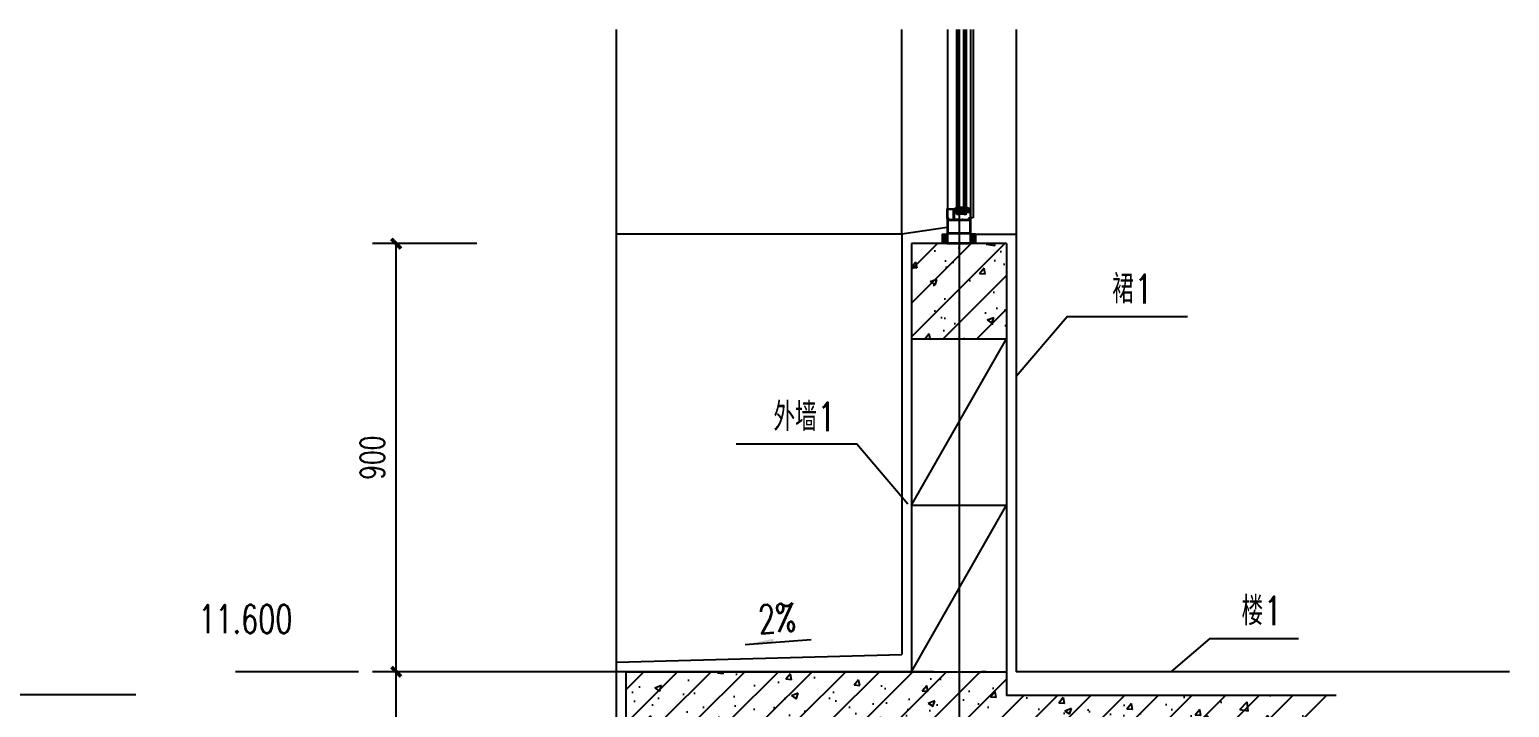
# Model space of a CAD drawing. Extents: x 447078 to 1776277, y 243534 to 519428.
# Drawn here: x 522942 to 526053, y 307027 to 308452 of the extents above; entities that cross this region are included whole.
import ezdxf

# ---------------------------------------------------------------- set-up
doc = ezdxf.new("R2010")
doc.units = 0
doc.header["$LTSCALE"] = 1000
doc.header["$MEASUREMENT"] = 0
doc.linetypes.add('DOTE', pattern=[2.42, 2, -0.2, 0.02, -0.2])
doc.layers.get('Defpoints').update_dxf_attribs({"color": 2, "lineweight": 15})
for name, color, linetype in [('A-ELEV-OVER', 32, 'Continuous'), ('A-SURF', 6, 'Continuous'), ('A-WALL', 140, 'Continuous'), ('A-WALL-HATH', 8, 'Continuous'), ('DIM_SYMB', 3, 'Continuous'), ('DOTE', 10, 'DOTE'), ('PUB_DIM', 3, 'Continuous'), ('PUB_TEXT', 7, 'Continuous'), ('节点大样$0$ANNO-TEXT', 33, 'Continuous'), ('节点大样$0$ELEV-THIN', 252, 'Continuous')]:
    doc.layers.add(name, color=color, linetype=linetype)
doc.styles.add('_TCH_DIM', font='SIMPLEX', dxfattribs={"bigfont": 'GBCBIG'})
doc.styles.add('_TCH_DIM_T3', font='SIMPLEX', dxfattribs={"width": 0.705882, "bigfont": 'GBCBIG'})
doc.styles.add('节点大样$0$CCDI-TOG-02', font='simplex.shx', dxfattribs={"width": 0.8, "bigfont": 'zjdz.shx'})
doc.dimstyles.new('_TCH_ARCH&&20', dxfattribs={"dimtxt": 51, "dimasz": 20, "dimexe": 50, "dimexo": 60, "dimgap": 24.5, "dimtad": 1, "dimdec": 0, "dimzin": 0, "dimdsep": 46, "dimtxsty": '_TCH_DIM_T3', "dimblk": 'ARCHTICK', "dimcen": 0.09, "dimclrt": 7, "dimazin": 2, "dimtfac": 1, "dimtdec": 0, "dimtix": 1, "dimtmove": 2, "dimatfit": 3, "dimfxl": 1, "dimtolj": 1, "dimtzin": 0, "dimarcsym": 0})
pattern_1 = [(45, (-310026.59, 188575.845), (-35.355339, 35.355339), []), (50, (-310026.59, 188575.85), (143.452037, -12.550427), [15, -165]), (355, (-310026.59, 188575.85), (-27.750267, 150.438427), [12, -132]), (100.4514, (-310014.64, 188574.8), (115.701876, 137.887908), [12.748038, -140.228422]), (46.1842, (-310026.6, 188615.85), (213.44821, -33.103803), [22.5, -247.5]), (96.6356, (-310008.8, 188613.09), (186.93254, 194.823574), [19.12206, -210.3426]), (351.1842, (-310026.6, 188615.85), (186.93239, 194.82372), [18, -198]), (21, (-310006.59, 188605.85), (119.38141, -80.523778), [15, -165]), (326, (-310006.59, 188605.85), (48.663066, 145.03001), [12, -132]), (71.4514, (-309996.64, 188599.13), (168.044526, 64.5061), [12.748038, -140.228422]), (37.5, (-310026.59, 188575.845), (2.431971, 66.5787708), [0, -130.4, 0, -134, 0, -132.5]), (7.5, (-310026.59, 188575.845), (52.6139075, 78.8823424), [0, -76.4, 0, -127.4, 0, -50.5]), (327.5, (-310071.19, 188575.845), (106.7644872, -4.5109743), [0, -50, 0, -156, 0, -207]), (317.5, (-310091.19, 188575.845), (116.637234, 20.020996), [0, -65, 0, -103.6, 0, -147])]
pattern_2 = [(45, (-670288.3256, -271114.6727), (0.7954951288, -0.7954951288), []), (315, (-670288.3256, -271114.6727), (-0.7954951288, -0.7954951288), [])]

# ---------------------------------------------------------------- blocks, each defined once
blk = doc.blocks.new('_ArchTick')
at = {"color": 0, "linetype": 'ByBlock', "const_width": 0.4}
blk.add_lwpolyline([(-0.5, -0.5), (0.5, 0.5)], dxfattribs=at)
blk = doc.blocks.new('*D5042')
at = {"layer": 'Defpoints', "color": 0}
for p in [(523712.4, 307102.3), (523942, 307102.3), (523942, 306452.3)]:
    blk.add_point(p, dxfattribs=at)
at = {"layer": 'PUB_DIM', "color": 0, "lineweight": -2}
for p, q in [((523882, 307102.3), (523662.4, 307102.3)), ((523712.4, 306452.3), (523712.4, 307102.3)), ((523882, 306452.3), (523662.4, 306452.3))]:
    blk.add_line(p, q, dxfattribs=at)
at = {"layer": 'PUB_DIM', "color": 0, "lineweight": -2, "xscale": 20, "yscale": 20, "zscale": 20}
for p, rotation in [((523712.4, 307102.3), 90), ((523712.4, 306452.3), 270)]:
    blk.add_blockref('_ArchTick', p, dxfattribs=dict(at, rotation=rotation))
at = {"layer": 'PUB_DIM', "color": 7, "insert": (523662.4, 306777.3), "char_height": 51, "attachment_point": 5, "rotation": 90, "style": '_TCH_DIM_T3'}
blk.add_mtext('\\A1;650', dxfattribs=at)
blk = doc.blocks.new('*D5043')
at = {"layer": 'Defpoints', "color": 0}
for p in [(523712.4, 308002.3), (523942, 308002.3), (523942, 307102.3)]:
    blk.add_point(p, dxfattribs=at)
at = {"layer": 'PUB_DIM', "color": 0, "lineweight": -2}
for p, q in [((523882, 308002.3), (523662.4, 308002.3)), ((523712.4, 307102.3), (523712.4, 308002.3)), ((523882, 307102.3), (523662.4, 307102.3))]:
    blk.add_line(p, q, dxfattribs=at)
at = {"layer": 'PUB_DIM', "color": 0, "lineweight": -2, "xscale": 20, "yscale": 20, "zscale": 20}
for p, rotation in [((523712.4, 308002.3), 90), ((523712.4, 307102.3), 270)]:
    blk.add_blockref('_ArchTick', p, dxfattribs=dict(at, rotation=rotation))
at = {"layer": 'PUB_DIM', "color": 7, "insert": (523662.4, 307552.3), "char_height": 51, "attachment_point": 5, "rotation": 90, "style": '_TCH_DIM_T3'}
blk.add_mtext('\\A1;900', dxfattribs=at)

msp = doc.modelspace()

# ---------------------------------------------------------------- hatches: boundary and pattern name
at = {"layer": 'A-WALL-HATH'}
h = msp.add_hatch(dxfattribs=at)
h.set_pattern_fill('钢筋混凝土', color=256, scale=20)
h.set_pattern_definition(pattern_1)
h.paths.add_polyline_path([(524795.8, 308002.3), (524795.8, 307802.3), (524995.8, 307802.3), (524995.8, 308002.3)])
h.paths.add_polyline_path([(525688.6, 306902.3), (525688.6, 307052.3), (524795.8, 307052.3), (524795.8, 306452.3), (524195.8, 306452.3), (524195.8, 306352.3), (525095.8, 306352.3), (525095.8, 306902.3)])
h = msp.add_hatch(dxfattribs=at)
h.set_pattern_fill('钢筋混凝土', color=256, scale=20)
h.set_pattern_definition(pattern_1)
h.paths.add_polyline_path([(524995.8, 307102.3), (524895.8, 307102.3), (524895.8, 307052.3), (524995.8, 307052.3)])
h.paths.add_polyline_path([(524895.8, 307102.3), (524195.8, 307102.3), (524195.8, 307002.3), (524795.8, 307002.3), (524795.8, 307052.3), (524895.8, 307052.3)])
at = {"layer": 'DIM_SYMB'}
msp.add_hatch(color=256, dxfattribs=at).paths.add_polyline_path([(524446, 307159.1), (524505.8, 307163.6), (524505.2, 307171.6)])
at = {"layer": '节点大样$0$ELEV-THIN'}
h = msp.add_hatch(dxfattribs=at)
h.set_pattern_fill('ANSI37', color=256, scale=9, angle=90, style=0)
h.set_pattern_definition([(135, (-789529.8313, -277358.6592), (-0.7954951288, -0.7954951288), []), (225, (-789529.8313, -277358.6592), (0.7954951288, -0.7954951288), [])])
edge = h.paths.add_edge_path()
edge.add_line((524885.8, 308074.9), (524885.8, 308073.1))
edge.add_ellipse((524885.3, 308073.1), major_axis=(0.354, -0.354), ratio=1, start_angle=31.2458, end_angle=45, ccw=False)
edge.add_line((524885.7, 308073), (524885.8, 308073))
edge.add_ellipse((524886.3, 308072.9), major_axis=(-0.354, -0.354), ratio=1, start_angle=225, end_angle=301.2458, ccw=False)
edge.add_line((524886.3, 308073.4), (524889.8, 308073.4))
edge.add_ellipse((524889.8, 308072.9), major_axis=(-0.354, -0.354), ratio=1, start_angle=135, end_angle=225, ccw=False)
edge.add_line((524890.3, 308072.9), (524890.3, 308074.9))
edge.add_line((524890.3, 308074.9), (524885.8, 308074.9))
edge = h.paths.add_edge_path()
edge.add_ellipse((524885.3, 308074.9), major_axis=(-0.354, -0.354), ratio=1, start_angle=135, end_angle=225, ccw=False)
edge.add_line((524885.8, 308074.9), (524885.8, 308074.9))
edge.add_line((524885.8, 308074.9), (524890.3, 308074.9))
edge.add_line((524890.3, 308074.9), (524890.3, 308078.8))
edge.add_ellipse((524884, 308082.6), major_axis=(-5.2, -5.2), ratio=1, start_angle=54.922, end_angle=103.4434, ccw=False)
h = msp.add_hatch(dxfattribs=at)
h.set_pattern_fill('HEX', color=256, scale=3, angle=-180, style=0)
h.set_pattern_definition([(180, (-789529.83125, -277358.65924), (-2e-16, -0.649519053), [0.375, -0.75]), (300, (-789529.83125, -277358.65924), (0.56250000014, 0.3247595265), [0.375, -0.75]), (240, (-789530.20625, -277358.65924), (0.56250000014, -0.3247595265), [0.375, -0.75])])
edge = h.paths.add_edge_path()
edge.add_line((524885.8, 308072.9), (524885.8, 308068.9))
edge.add_ellipse((524886.3, 308068.9), major_axis=(-0.354, -0.354), ratio=1, start_angle=315, end_angle=405)
edge.add_line((524886.3, 308068.4), (524889.8, 308068.4))
edge.add_ellipse((524889.8, 308068.9), major_axis=(0.354, -0.354), ratio=1, start_angle=-45, end_angle=45)
edge.add_line((524890.3, 308068.9), (524890.3, 308072.9))
edge.add_ellipse((524889.8, 308072.9), major_axis=(-0.354, -0.354), ratio=1, start_angle=135, end_angle=225)
edge.add_line((524889.8, 308073.4), (524886.3, 308073.4))
edge.add_ellipse((524886.3, 308072.9), major_axis=(0.354, -0.354), ratio=1, start_angle=135, end_angle=225)
h = msp.add_hatch(dxfattribs=at)
h.set_pattern_fill('ANSI37', color=256, scale=9, angle=90, style=0)
h.set_pattern_definition([(45, (-748346.1901, -277361.6592), (0.7954951288, -0.7954951288), []), (315, (-748346.1901, -277361.6592), (-0.7954951288, -0.7954951288), [])])
h.paths.add_polyline_path([(524896.3, 308071), (524896.3, 308064.4), (524905.3, 308064.4), (524905.3, 308071)])
h = msp.add_hatch(dxfattribs=at)
h.set_pattern_fill('HEX', color=256, scale=3, angle=-180, style=0)
h.set_pattern_definition([(360, (-748346.1901, -277361.65924), (-1e-17, -0.649519053), [0.375, -0.75]), (240, (-748346.1901, -277361.65924), (-0.56250000014, 0.3247595265), [0.375, -0.75]), (300, (-748345.8151, -277361.65924), (-0.56250000014, -0.3247595265), [0.375, -0.75])])
edge = h.paths.add_edge_path()
edge.add_ellipse((524904.8, 308077.8), major_axis=(-0.0707, -0.0707), ratio=1, start_angle=135, end_angle=225)
edge.add_line((524904.8, 308077.9), (524896.8, 308077.9))
edge.add_ellipse((524896.8, 308077.8), major_axis=(-0.0707, -0.0707), ratio=1, start_angle=225, end_angle=315)
edge.add_line((524896.7, 308077.8), (524896.7, 308071.5))
edge.add_ellipse((524896.8, 308071.5), major_axis=(-0.0707, -0.0707), ratio=1, start_angle=315, end_angle=405)
edge.add_line((524896.8, 308071.4), (524904.8, 308071.4))
edge.add_ellipse((524904.8, 308071.5), major_axis=(0.0707, -0.0707), ratio=1, start_angle=-45, end_angle=45)
edge.add_line((524904.9, 308071.5), (524904.9, 308077.8))
h = msp.add_hatch(dxfattribs=at)
h.set_pattern_fill('HEX', color=256, scale=3, angle=-180, style=0)
h.set_pattern_definition([(6e-14, (-754372.7394, -328356.32775), (2e-16, -0.649519053), [0.375, -0.75]), (240, (-754372.7394, -328356.32775), (-0.56250000014, 0.3247595265), [0.375, -0.75]), (300, (-754372.3644, -328356.32775), (-0.56250000014, -0.3247595265), [0.375, -0.75])])
edge = h.paths.add_edge_path()
edge.add_ellipse((524911.8, 308068.9), major_axis=(-0.354, -0.354), ratio=1, start_angle=315, end_angle=405, ccw=False)
edge.add_line((524911.3, 308068.9), (524911.3, 308072.9))
edge.add_ellipse((524911.8, 308072.9), major_axis=(-0.354, -0.354), ratio=1, start_angle=225, end_angle=315, ccw=False)
edge.add_line((524911.8, 308073.4), (524917.3, 308073.4))
edge.add_line((524917.3, 308073.4), (524917.3, 308073.2))
edge.add_ellipse((524917.8, 308073.2), major_axis=(0.354, -0.354), ratio=1, start_angle=225, end_angle=405)
edge.add_line((524918.3, 308073.2), (524918.3, 308073.4))
edge.add_line((524918.3, 308073.4), (524918.3, 308073.4))
edge.add_ellipse((524918.3, 308072.9), major_axis=(-0.354, -0.354), ratio=1, start_angle=135, end_angle=225, ccw=False)
edge.add_line((524918.8, 308072.9), (524918.8, 308069.1))
edge.add_line((524918.8, 308069.1), (524918.3, 308069.1))
edge.add_line((524918.3, 308069.1), (524918.3, 308069.8))
edge.add_ellipse((524917.8, 308069.8), major_axis=(-0.354, -0.354), ratio=1, start_angle=135, end_angle=315)
edge.add_line((524917.3, 308069.8), (524917.3, 308068.4))
edge.add_line((524917.3, 308068.4), (524911.8, 308068.4))
h = msp.add_hatch(dxfattribs=at)
h.set_pattern_fill('ANSI37', color=256, scale=9, angle=90, style=0)
h.set_pattern_definition(pattern_2)
h.paths.add_polyline_path([(524870.8, 308002.3), (524860.8, 308002.3), (524860.8, 308022.3), (524870.8, 308022.3)])
h = msp.add_hatch(dxfattribs=at)
h.set_pattern_fill('ANSI37', color=256, scale=9, angle=90, style=0)
h.set_pattern_definition(pattern_2)
h.paths.add_polyline_path([(524920.8, 308002.3), (524920.8, 308022.3), (524930.8, 308022.3), (524930.8, 308002.3)])

# ---------------------------------------------------------------- linework, layer by layer
at = {"layer": 'A-ELEV-OVER', "ltscale": 5}
for p, q in [((524175.8, 307122.3), (524175.8, 308452.3)), ((524775.8, 308022.3), (524775.8, 308452.3)), ((525015.8, 308452.3), (525015.8, 308022.3)), ((524775.8, 308022.3), (524175.8, 308022.3))]:
    msp.add_line(p, q, dxfattribs=at)
at = {"layer": 'A-SURF'}
for p, q in [((524870.8, 308036.5), (524775.8, 308022.3)), ((524775.8, 308022.3), (524775.8, 307138.5)), ((524920.8, 308022.3), (525015.8, 308022.3)), ((525015.8, 308022.3), (525015.8, 307102.3)), ((524175.8, 307122.3), (524775.8, 307138.5)), ((524175.8, 306471.9), (524175.8, 307122.3)), ((525688.6, 307102.3), (525015.8, 307102.3))]:
    msp.add_line(p, q, dxfattribs=at)
at = {"layer": 'A-WALL'}
for p, q in [((524995.8, 308002.3), (524795.8, 308002.3)), ((524795.8, 308002.3), (524795.8, 307102.3)), ((524995.8, 308002.3), (524795.8, 308002.3)), ((524995.8, 308002.3), (524995.8, 307052.3)), ((524795.8, 307802.3), (524995.8, 307802.3)), ((524195.8, 307102.3), (524995.8, 307102.3)), ((524195.8, 307002.3), (524195.8, 307102.3)), ((525688.6, 307052.3), (524995.8, 307052.3))]:
    msp.add_line(p, q, dxfattribs=at)
at = {"layer": 'A-WALL-HATH'}
for p, q in [((524795.8, 307452.3), (524995.8, 307802.3)), ((524795.8, 307452.3), (524995.8, 307452.3)), ((524795.8, 307102.3), (524995.8, 307452.3))]:
    msp.add_line(p, q, dxfattribs=at)
at = {"layer": 'DIM_SYMB'}
msp.add_lwpolyline([(524585, 307169.6), (524446, 307159.1)], dxfattribs=at)
at = {"layer": 'DOTE', "color": 1}
msp.add_line((524895.8, 308452.3), (524895.8, 305052.3), dxfattribs=at)
at = {"layer": 'DOTE', "color": 1, "ltscale": 0.5}
for p, q in [((526053.1, 307102.3), (523374.5, 307102.3)), ((523164.8, 307053.5), (520187.1, 307053.5))]:
    msp.add_line(p, q, dxfattribs=at)
at = {"layer": '节点大样$0$ANNO-TEXT'}
for points in [[(525015.8, 307723.5), (525122.9, 307849.3), (525376.3, 307849.3)], [(524787.9, 307454.9), (524680.7, 307580.7), (524427.3, 307580.7)], [(525341.8, 307102.3), (525424.2, 307172.5), (525609.6, 307172.5)]]:
    msp.add_lwpolyline(points, dxfattribs=at)
at = {"layer": '节点大样$0$ELEV-THIN'}
for p, q in [((524871.3, 308452.3), (524871.3, 308075.4)), ((524890.3, 308452.3), (524890.3, 308064.4)), ((524891.3, 308452.3), (524891.3, 308063.4)), ((524895.3, 308063.4), (524895.3, 308452.3)), ((524896.3, 308064.4), (524896.3, 308452.3)), ((524905.3, 308452.3), (524905.3, 308064.4)), ((524906.3, 308063.4), (524906.3, 308452.3)), ((524910.3, 308452.3), (524910.3, 308063.4)), ((524911.3, 308064.4), (524911.3, 308452.3)), ((524920.8, 308056.3), (524920.7, 308452.3)), ((524925.8, 308452.3), (524925.8, 308056.3)), ((524917.3, 308074.8), (524917.3, 308073.4)), ((524917.3, 308070), (524917.3, 308068.6)), ((524920.3, 308075.3), (524917.8, 308075.3)), ((524917.8, 308068.1), (524919.2, 308068.1)), ((524918.3, 308073.4), (524918.3, 308074.1)), ((524918.3, 308074.1), (524919.5, 308074.1)), ((524918.3, 308069.3), (524918.3, 308070)), ((524919.5, 308069.3), (524918.3, 308069.3)), ((524919.4, 308067.9), (524919.4, 308056.3)), ((524919.5, 308074.1), (524919.5, 308069.3)), ((524920.8, 308027.3), (524920.8, 308074.8)), ((524920.8, 308002.3), (524920.8, 308074.8)), ((524872.6, 308055.8), (524870.8, 308055.8)), ((524870.8, 308055.8), (524870.8, 308027.3)), ((524870.8, 308044.8), (524870.8, 308002.3)), ((524873.3, 308055), (524872.6, 308055.8)), ((524872.9, 308053), (524873.4, 308054.1)), ((524918.5, 308052.3), (524873.3, 308052.3)), ((524891.3, 308063.4), (524890.3, 308064.4)), ((524895.3, 308063.4), (524891.3, 308063.4)), ((524905.3, 308064.4), (524896.3, 308064.4)), ((524906.3, 308063.4), (524905.3, 308064.4)), ((524910.3, 308063.4), (524906.3, 308063.4)), ((524911.3, 308064.4), (524910.3, 308063.4)), ((524916.3, 308054.9), (524918.6, 308053.9)), ((524918.9, 308055.8), (524916.5, 308055.8)), ((524919, 308053.5), (524919, 308052.8)), ((524925.8, 308056.3), (524920.8, 308056.3)), ((524872.2, 308003.7), (524872.2, 308023.3)), ((524872.2, 308023.3), (524919.4, 308023.3)), ((524919.4, 308023.3), (524919.4, 308003.7)), ((524870.8, 308002.3), (524920.8, 308002.3)), ((524872.2, 308003.7), (524919.4, 308003.7))]:
    msp.add_line(p, q, dxfattribs=at)
for points in [[(524885.8, 308074.1, -0.414214), (524885.6, 308073.9), (524885.5, 308073.9, 0.556743), (524885.3, 308073.6), (524885.7, 308072.7, -0.556743), (524885.6, 308072.4), (524885.5, 308072.4, 0.556743), (524885.3, 308072.1), (524885.7, 308071.2, -0.556743), (524885.6, 308070.9), (524885.5, 308070.9, 0.556743), (524885.3, 308070.6), (524885.7, 308069.7, -0.556743), (524885.6, 308069.4), (524885.5, 308069.4, 0.556743), (524885.3, 308069.1), (524885.7, 308068.2, -0.556743), (524885.6, 308067.9), (524885.5, 308067.9, 0.556743), (524885.3, 308067.6), (524885.7, 308066.7, -0.556743), (524885.6, 308066.4), (524885.5, 308066.4, 0.414214), (524885.3, 308066.2), (524885.3, 308055.2, 0.388879), (524885.7, 308054.7), (524902.4, 308053.3, 0.169586), (524902.7, 308053.3, -1.408437), (524903, 308052.1), (524885.6, 308053.7, -0.388879), (524884.2, 308055.2), (524884.2, 308073.8, 0.414214), (524883.7, 308074.3), (524872.3, 308074.3, 0.414214), (524871.8, 308073.8), (524871.8, 308056.9, 0.414214), (524872.3, 308056.4), (524872.6, 308056.4, -0.198912), (524873, 308056.3), (524874.6, 308054.7, -0.339454), (524874.8, 308053.5), (524874.2, 308052.6, -0.267949), (524873.8, 308052.3, -0.57735), (524873.3, 308053.1), (524873.6, 308053.6, 0.339454), (524873.6, 308054.3), (524872.7, 308055.1, 0.244698), (524872.3, 308055.2), (524871.3, 308055.1, -0.466308), (524870.8, 308055.5), (524870.8, 308074.9, -0.414214), (524871.3, 308075.4), (524885.3, 308075.4, -0.414214), (524885.8, 308074.9)], [(524886.3, 308068.4), (524889.8, 308068.4, 0.414214), (524890.3, 308068.9), (524890.3, 308072.9, 0.414214), (524889.8, 308073.4), (524886.3, 308073.4, 0.414214), (524885.8, 308072.9), (524885.8, 308068.9, 0.414214)], [(524896.8, 308078.3, 0.414214), (524896.3, 308077.8), (524896.3, 308071.5, 0.414214), (524896.8, 308071), (524904.8, 308071, 0.414214), (524905.3, 308071.5), (524905.3, 308077.8, 0.414214), (524904.8, 308078.3)], [(524896.8, 308077.9, 0.414214), (524896.7, 308077.8), (524896.7, 308071.5, 0.414214), (524896.8, 308071.4), (524904.8, 308071.4, 0.414214), (524904.9, 308071.5), (524904.9, 308077.8, 0.414214), (524904.8, 308077.9)], [(524918.3, 308068.4), (524911.8, 308068.4, -0.414214), (524911.3, 308068.9), (524911.3, 308072.9, -0.414214), (524911.8, 308073.4), (524918.3, 308073.4, -0.414214), (524918.8, 308072.9), (524918.8, 308068.9, -0.414214)], [(524872.2, 308024.7), (524919.4, 308024.7), (524919.4, 308050.4, 0.414214), (524918.9, 308050.9), (524872.7, 308050.9, 0.414214), (524872.2, 308050.4)]]:
    msp.add_lwpolyline(points, format="xyb", close=True, dxfattribs=at)
for points in [[(524896.3, 308064.4), (524895.3, 308063.4)], [(524870.8, 308002.3), (524860.8, 308002.3), (524860.8, 308022.3), (524870.8, 308022.3)], [(524930.8, 308022.3), (524920.8, 308022.3)], [(524930.8, 308022.3), (524930.8, 308002.3)], [(524930.8, 308002.3), (524919.4, 308002.3)]]:
    msp.add_lwpolyline(points, dxfattribs=at)
for centre, radius, start, end in [((524884, 308082.6), 7.35, 279.922, 328.4434), ((524646.4, 307587.7), 557.9, 60.8444, 61.6608), ((524917.8, 308074.8), 0.5, 90, 180), ((524917.8, 308073.4), 0.5, 180, 0), ((524917.8, 308070), 0.5, 0, 180), ((524917.8, 308068.6), 0.5, 180, 270), ((524919.2, 308067.9), 0.2, 0, 90), ((524920.3, 308074.8), 0.5, 0, 90), ((524873.3, 308052.8), 0.5, 150, 270), ((524872.8, 308054.5), 0.8, 330, 45), ((524916.5, 308055.3), 0.49, 90, 248.1986), ((524918.5, 308052.8), 0.5, 270, 0), ((524918.5, 308053.5), 0.5, 360, 68.1986), ((524918.9, 308056.3), 0.5, 270, 0)]:
    msp.add_arc(centre, radius, start, end, dxfattribs=at)

# ---------------------------------------------------------------- texts
at = {"layer": 'PUB_TEXT', "style": '_TCH_DIM', "width": 0.705882}
msp.add_text('11.600', height=59.5, dxfattribs=at).set_placement((523296.3, 307183.3))
msp.add_text('2%', height=59.5, rotation=4.3215, dxfattribs=at).set_placement((524476, 307182.4))
at = {"layer": '节点大样$0$ANNO-TEXT', "style": '节点大样$0$CCDI-TOG-02', "width": 0.8}
for s, p in [('裙1', (525217.8, 307876.8, 0)), ('外墙1', (524505.6, 307608.3, 0)), ('楼1', (525489.8, 307200.1, 0))]:
    msp.add_text(s, height=60, dxfattribs=at).set_placement(p)

# ---------------------------------------------------------------- dimensions: what is measured, and where the dimension line sits
at = {"layer": 'PUB_DIM'}
for p1, p2, text, picture, middle in [((523942, 307102.3), (523942, 308002.3), '900', '*D5043', (523662.4, 307552.3)), ((523942, 306452.3), (523942, 307102.3), '650', '*D5042', (523662.4, 306777.3))]:
    dim = msp.add_aligned_dim(p1=p1, p2=p2, distance=229.6, text=text, dimstyle='_TCH_ARCH&&20', dxfattribs=at)
    dim.commit()
    dim.dimension.update_dxf_attribs({"geometry": picture, "text_midpoint": middle})

doc.saveas('drawing.dxf')
